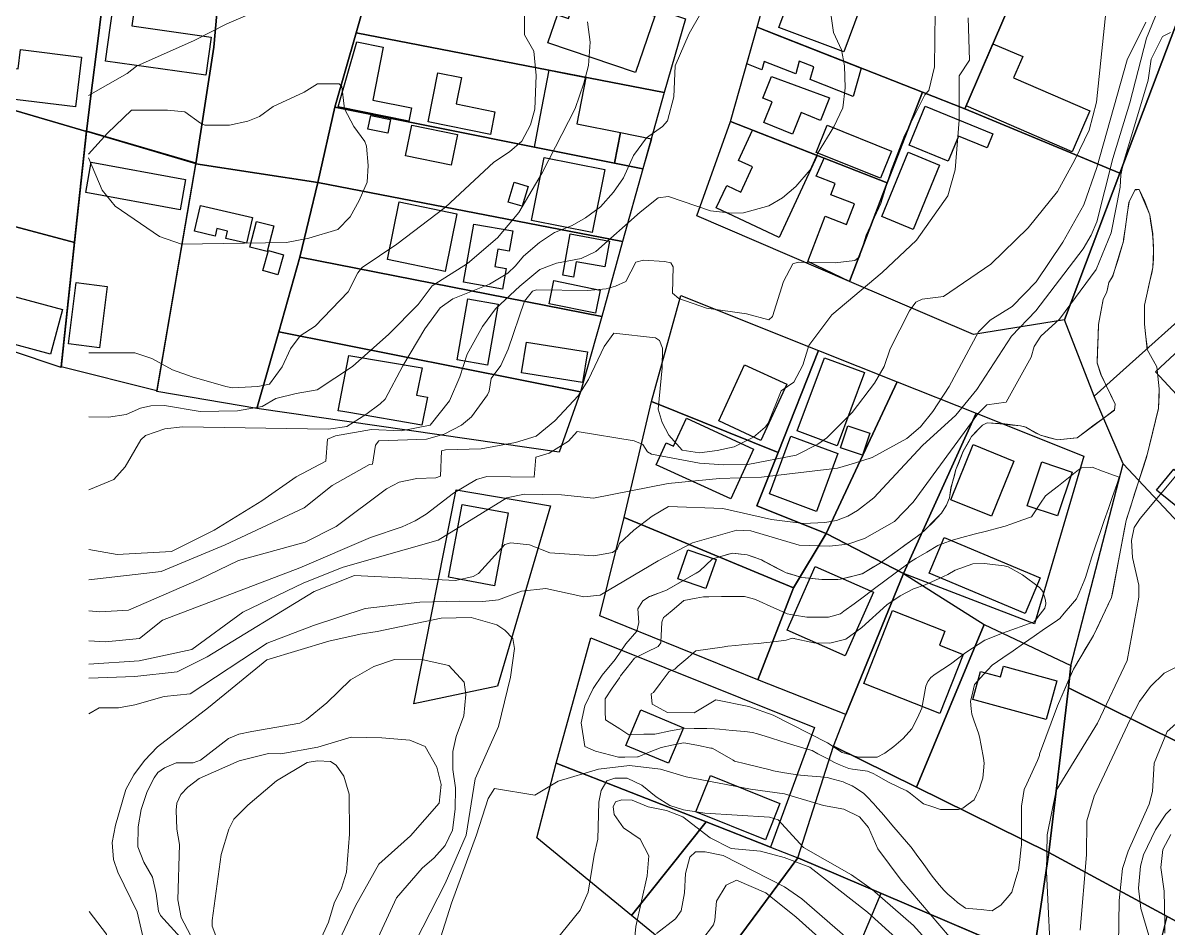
# Model space of a CAD drawing. Header units: millimetres. Extents: x 72 to 2370, y -203 to 794.
# Drawn here: x 1622.3 to 1770.7, y 129.8 to 247 of the extents above; entities that cross this region are included whole.
import ezdxf

# ---------------------------------------------------------------- set-up
doc = ezdxf.new("R2010")
doc.units = ezdxf.units.MM
doc.layers.add('01_Fina', color=250, linetype='Continuous', lineweight=15)
doc.layers.add('Traza Urbana', color=7, linetype='Continuous')

msp = doc.modelspace()

# ---------------------------------------------------------------- linework, layer by layer
at = {"layer": '01_Fina', "color": 252, "linetype": 'Continuous', "lineweight": 9, "true_color": 0x939598}
for p, q in [((1765.6, 223.75), (1766.4, 225.42)), ((1766.36, 225.33), (1765.64, 223.84)), ((1766.91, 225.41), (1766.36, 225.33)), ((1766.4, 225.42), (1766.91, 225.41)), ((1766.91, 225.41), (1767.67, 223.85)), ((1767.09, 224.98), (1766.91, 225.41)), ((1767.31, 224.46), (1767.09, 224.98)), ((1767.96, 222.94), (1767.31, 224.46)), ((1764.88, 218.73), (1765.6, 223.75)), ((1765.64, 223.84), (1765.38, 222.22)), ((1767.67, 223.85), (1768.29, 222.16)), ((1768.29, 222.16), (1767.96, 222.94)), ((1765.38, 222.22), (1765.15, 220.58)), ((1768.29, 222.16), (1768.68, 219.68)), ((1768.41, 221.37), (1768.29, 222.16)), ((1768.67, 219.74), (1768.41, 221.37)), ((1765.15, 220.58), (1764.91, 218.95)), ((1768.76, 218.09), (1768.67, 219.74)), ((1768.68, 219.68), (1768.8, 217.42)), ((1764.18, 216.24), (1764.88, 218.73)), ((1764.88, 218.73), (1764.46, 217.36)), ((1764.91, 218.95), (1764.88, 218.73)), ((1764.46, 217.36), (1763.99, 215.78)), ((1768.8, 217.42), (1768.71, 215.33)), ((1768.8, 217.42), (1768.76, 218.09)), ((1768.76, 216.44), (1768.8, 217.42)), ((1763.99, 215.78), (1763.5, 214.21)), ((1763.53, 214.27), (1764.18, 216.24)), ((1768.71, 215.33), (1767.61, 210.45)), ((1768.59, 214.81), (1768.71, 215.33)), ((1768.71, 215.33), (1768.76, 216.44)), ((1763, 213.37), (1763.53, 214.27)), ((1763.5, 214.21), (1763, 213.37)), ((1768.23, 213.2), (1768.59, 214.81)), ((1762.74, 212.18), (1763, 213.37)), ((1762.86, 212.71), (1762.74, 212.18)), ((1763, 213.37), (1762.86, 212.71)), ((1767.87, 211.59), (1768.23, 213.2)), ((1761.65, 207.92), (1762.26, 211.19)), ((1762.26, 211.18), (1761.96, 209.56)), ((1762.26, 211.19), (1762.74, 212.18)), ((1762.74, 212.18), (1762.26, 211.18)), ((1767.61, 210.45), (1767.87, 211.59)), ((1761.96, 209.56), (1761.65, 207.94)), ((1767.6, 207.99), (1767.61, 210.45)), ((1767.61, 209.97), (1767.6, 208.32)), ((1767.61, 210.45), (1767.61, 209.97)), ((1761.47, 202.93), (1761.65, 207.92)), ((1761.65, 207.94), (1761.59, 206.29)), ((1767.6, 208.32), (1767.6, 207.99)), ((1767.6, 207.99), (1767.75, 206.67)), ((1767.98, 204.72), (1767.6, 207.99)), ((1761.59, 206.29), (1761.53, 204.64)), ((1767.75, 206.67), (1767.94, 205.04)), ((1767.94, 205.04), (1767.98, 204.72)), ((1761.53, 204.64), (1761.47, 202.99)), ((1767.98, 204.72), (1768.61, 203.55)), ((1769.21, 202.45), (1767.98, 204.72)), ((1768.61, 203.55), (1769.21, 202.45)), ((1761.47, 202.99), (1761.98, 201.43)), ((1761.95, 201.48), (1761.47, 202.93)), ((1769.21, 202.45), (1769.26, 202.05)), ((1769.53, 199.61), (1769.21, 202.45)), ((1769.26, 202.05), (1769.44, 200.41)), ((1763.82, 197.63), (1761.95, 201.48)), ((1761.98, 201.43), (1762.7, 199.94)), ((1769.44, 200.41), (1769.53, 199.61)), ((1762.7, 199.94), (1763.42, 198.46)), ((1769.43, 197.05), (1769.53, 199.61)), ((1769.53, 199.61), (1769.5, 198.77)), ((1763.42, 198.46), (1763.82, 197.63)), ((1769.5, 198.77), (1769.43, 197.12)), ((1768.68, 194.02), (1769.43, 197.05)), ((1769.43, 197.12), (1769.06, 195.52)), ((1745.2, 193.42), (1746.62, 194.91)), ((1746.62, 194.91), (1745.95, 194.2)), ((1746.62, 194.91), (1747.22, 195.21)), ((1747.21, 195.21), (1746.62, 194.91)), ((1749.53, 195.07), (1747.21, 195.21)), ((1747.22, 195.21), (1748.87, 195.06)), ((1748.87, 195.06), (1750.51, 194.92)), ((1751.54, 194.83), (1749.53, 195.07)), ((1750.51, 194.92), (1751.54, 194.83)), ((1751.54, 194.83), (1752.13, 194.67)), ((1752.25, 194.64), (1751.54, 194.83)), ((1752.13, 194.67), (1752.25, 194.64)), ((1754.12, 193.59), (1752.25, 194.64)), ((1752.25, 194.64), (1753.58, 193.89)), ((1769.06, 195.52), (1768.67, 193.91)), ((1744.92, 192.93), (1744.11, 191.49)), ((1744.13, 191.55), (1745.2, 193.42)), ((1745.2, 193.42), (1744.92, 192.93)), ((1745.95, 194.2), (1745.2, 193.42)), ((1753.58, 193.89), (1754.12, 193.59)), ((1768.02, 191.22), (1768.68, 194.02)), ((1768.67, 193.91), (1768.28, 192.31)), ((1743.19, 189.16), (1744.13, 191.55)), ((1744.11, 191.49), (1743.5, 189.96)), ((1768.28, 192.31), (1768.02, 191.22)), ((1743.5, 189.96), (1743.19, 189.16)), ((1765.23, 182.58), (1768.02, 191.22)), ((1767.86, 190.71), (1767.35, 189.14)), ((1768.02, 191.22), (1767.86, 190.71)), ((1767.35, 189.14), (1766.84, 187.57)), ((1766.84, 187.57), (1766.34, 186)), ((1766.34, 186), (1765.83, 184.43)), ((1765.83, 184.43), (1765.32, 182.86)), ((1763.35, 172.6), (1765.23, 182.58)), ((1765.23, 182.58), (1764.98, 181.25)), ((1765.32, 182.86), (1765.23, 182.58)), ((1764.98, 181.25), (1764.67, 179.63)), ((1764.67, 179.63), (1764.37, 178.01)), ((1764.37, 178.01), (1764.06, 176.39)), ((1764.06, 176.39), (1763.76, 174.76)), ((1763.76, 174.76), (1763.45, 173.14)), ((1761.01, 167.69), (1763.35, 172.6)), ((1763.35, 172.6), (1762.88, 171.61)), ((1763.45, 173.14), (1763.35, 172.6)), ((1762.88, 171.61), (1762.17, 170.12)), ((1762.17, 170.12), (1761.46, 168.63)), ((1758.41, 163.33), (1761.01, 167.69)), ((1761.01, 167.69), (1760.7, 167.17)), ((1761.46, 168.63), (1761.01, 167.69)), ((1760.7, 167.17), (1759.85, 165.75)), ((1759.85, 165.75), (1759.01, 164.33)), ((1759.01, 164.33), (1758.41, 163.33))]:
    msp.add_line(p, q, dxfattribs=at)
for points in [[(1763.09, 252.97), (1761.41, 236.72), (1760.45, 233.12), (1758.59, 229.27), (1756.34, 225.18), (1752.53, 220.46), (1747.69, 215.75), (1741.57, 211.58), (1738.8, 211.21), (1737.99, 210.82), (1737.17, 209.72), (1734.67, 204.77), (1733.87, 202.51), (1732.65, 200.35), (1729.72, 196.55), (1726.47, 193.26), (1725.28, 192.43), (1722.5, 191.03), (1716.22, 189.83), (1713.09, 189.78), (1709.97, 189.98), (1703.72, 191.15), (1703.22, 191.47), (1702.6, 192.42), (1701.49, 192.86), (1694.09, 194.07), (1692.98, 192.82), (1690.48, 191.28), (1688.75, 190.75), (1688.54, 188.15), (1682.39, 188.24), (1681.05, 187.86), (1678.06, 186.08), (1674.55, 183.38), (1673.11, 182.51), (1671.42, 181.74), (1667.32, 180.35), (1658.16, 176.45), (1640.36, 169.66), (1637.39, 167.3), (1632.99, 166.83), (1630.83, 166.97)], [(1630.78, 237.61), (1635.79, 240.45), (1637.02, 241.38), (1644.48, 244.7), (1648.72, 246.88), (1654.44, 249.32)], [(1687.27, 248.31), (1687.29, 245.44), (1688.49, 243.33), (1688.78, 240.16), (1688.6, 235.82), (1688.07, 233.8), (1686.92, 231.67), (1685.35, 230.3), (1683.32, 228.95), (1677.03, 223.15), (1670.75, 218.36), (1666.26, 215.34), (1665.67, 214.64), (1664.42, 212.16), (1660.16, 207.71), (1658.21, 206.45), (1656.97, 204.77), (1655.87, 202.44), (1654.26, 200.23), (1652.74, 199.9), (1649.43, 199.74), (1648.59, 199.89), (1644.21, 201.15), (1641.69, 202.07), (1638.99, 203.55), (1636.8, 204.27), (1630.81, 204.27)], [(1710.14, 248.27), (1708.63, 245.63), (1706.81, 241.42), (1706.61, 237.43), (1705.8, 234.3), (1705.17, 233.58), (1703.1, 232.09), (1701.41, 229.84), (1700.12, 226.95), (1698.82, 225.09), (1697.12, 223.19), (1695.2, 221.75), (1693.45, 220.77), (1691.18, 219.83), (1689.24, 218.55), (1687.13, 216.77), (1686.11, 215.52), (1685.1, 214.59), (1682.75, 213.16), (1678.01, 211.25), (1676.37, 210.08), (1674.36, 207.39), (1671.51, 202.59), (1669.21, 198.28), (1668.59, 197.65), (1666.71, 196.3), (1664.28, 194.74), (1661.89, 194.4), (1642.98, 194.68), (1640.68, 194.41), (1638.17, 193.55), (1637.57, 193.02), (1635.54, 189.49), (1634.08, 187.89), (1630.82, 186.55)], [(1630.83, 174.88), (1640.19, 175.94), (1648.51, 179.42), (1658.71, 184.21), (1662.35, 187.09), (1667.19, 189.83), (1667.59, 189.87), (1667.96, 192.32), (1668.42, 192.88), (1674.6, 193.1), (1676.86, 193.73), (1679.13, 194.9), (1680.42, 195.99), (1682.49, 198.82), (1682.72, 199.32), (1682.97, 200.95), (1684.22, 202.64), (1685.18, 204.73), (1687.3, 210.97), (1688.33, 212.27), (1688.85, 212.41), (1695.45, 212.32), (1697.86, 212.56), (1699.09, 212.89), (1700.43, 213.51), (1701.71, 216.03), (1702.7, 216.29), (1705.42, 216.09), (1706.26, 215.92), (1706.53, 215.4), (1706.45, 211.98), (1707.27, 211.3), (1710.85, 210.06), (1716.03, 209.33), (1718.96, 208.54), (1719.41, 208.97), (1720.85, 213.49), (1722.06, 215.79), (1722.74, 216), (1727.54, 215.91), (1730.1, 216.23), (1730.69, 216.71), (1731.57, 219.51), (1733.47, 223.6), (1734.77, 227.92), (1736.51, 232.41), (1739.17, 237.68), (1739.65, 238.23), (1740.42, 241.3), (1740.47, 248.4)], [(1630.83, 178.79), (1634.49, 178.16), (1641.52, 178.56), (1647.07, 181.31), (1653.26, 185.09), (1657.7, 188.23), (1661.53, 190.26), (1661.77, 193.1), (1662.78, 193.54), (1667.45, 194.35), (1671.31, 194.16), (1675.05, 194.89), (1677.56, 198.07), (1678.89, 201.15), (1679.84, 204.1), (1681.82, 207.69), (1683.53, 209.98), (1686.67, 212.91), (1689.28, 215.06), (1691.41, 215.86), (1694.63, 216.48), (1696.53, 217.41), (1702.28, 222.49), (1704.59, 224.33), (1705.92, 224.5), (1711.38, 222.65), (1714.08, 222.35), (1715.66, 222.41), (1718.92, 223.3), (1720.71, 224.33), (1722.43, 225.79), (1724.3, 227.98), (1725.26, 230.07), (1727.35, 233.53), (1728.51, 235.98), (1728.84, 238.58), (1728.73, 241.44), (1728.37, 243.51), (1727.32, 245.73), (1727.02, 247.86)], [(1630.84, 162.14), (1636.79, 162.37), (1642.27, 162.96), (1646.16, 164.91), (1660.02, 173.38), (1665.25, 175.44), (1678.33, 174.78), (1680.65, 175.29), (1681.33, 175.71), (1684.72, 179.44), (1685.49, 179.69), (1687.94, 179.41), (1690.57, 178.37), (1696.27, 177.97), (1698.68, 178.42), (1699.27, 178.84), (1699.6, 179.58), (1701.43, 181.29), (1703.82, 183.13), (1705.95, 184.37), (1712.97, 184.12), (1719.27, 182.71), (1723.45, 182.18), (1726.2, 182.32), (1727.69, 182.56), (1729.18, 183.14), (1730.43, 183.86), (1732.55, 185.5), (1738.85, 192.29), (1743.15, 196.2), (1745.91, 199.52), (1750.39, 206.42), (1753.53, 209.73), (1759.65, 217.74), (1760.71, 219.52), (1761.44, 221.23), (1763.5, 229.44), (1765.7, 236.63), (1767.89, 245.01), (1769.36, 248.61)], [(1695.45, 247.11), (1695.79, 244.51), (1695.58, 241.48), (1694.97, 239.19), (1693.84, 235.9), (1689.59, 227.57), (1686.55, 222.46), (1683.8, 219.14), (1679.88, 215.84), (1675.33, 212.94), (1673.49, 210.52), (1669.69, 206.7), (1664.99, 202.51), (1660.43, 199.48), (1657.71, 199.01), (1655.07, 198.34), (1653.3, 197.34), (1650.08, 196.76), (1645.27, 196.67), (1640.65, 197.44), (1638.87, 197.39), (1637.53, 197.12), (1635.66, 196.27), (1633.36, 195.95), (1630.81, 195.98)], [(1630.83, 170.86), (1632.25, 170.72), (1635.98, 170.93), (1645.11, 174.93), (1650.21, 177.39), (1658.84, 179.77), (1662.88, 181.79), (1669.38, 186.65), (1671.06, 187.53), (1673.31, 188.01), (1675.79, 188.07), (1676.39, 188.32), (1676.53, 191.57), (1677.03, 191.71), (1681.66, 191.86), (1686.1, 192.67), (1688.78, 193.49), (1691.21, 195.47), (1694.25, 198.71), (1695.58, 200.81), (1697.6, 205.07), (1698.85, 206.83), (1704.27, 206.22), (1704.77, 205.88), (1705.18, 204.89), (1705.13, 202.31), (1704.62, 196.97), (1705.11, 195.27), (1705.97, 193.59), (1707.7, 191.66), (1709.97, 191.32), (1712.23, 191.61), (1714.44, 192.09), (1716.95, 193.36), (1718.47, 194.66), (1718.85, 195.18), (1720.54, 199.33), (1722.17, 200.48), (1723.33, 202.67), (1724.13, 205.23), (1727.1, 209.21), (1733.62, 214.67), (1738.07, 218.86), (1742.15, 224.61), (1743.1, 227.95), (1743.58, 234.4), (1743.59, 240.15), (1744.95, 242.18), (1744.78, 247.63)], [(1767.79, 247.08), (1765.39, 242.2), (1761.43, 228.28), (1759.75, 223.42), (1757.02, 218.59), (1753.59, 213.47), (1750.45, 210.29), (1747.61, 208.51), (1746.12, 206.97), (1742.32, 199.89), (1740.2, 196.68), (1738.59, 194.69), (1736.81, 193.17), (1732.34, 190.72), (1730.06, 189.97), (1727.85, 189.33), (1718, 188.19), (1712.56, 188), (1705.88, 187.33), (1696.2, 185.45), (1692.07, 185.88), (1687.22, 185.97), (1685.01, 185.48), (1676.08, 180.03), (1663.8, 176.53), (1658.7, 174.47), (1650.78, 170.71), (1644.17, 165.87), (1637.35, 164.37), (1630.84, 163.98)], [(1630.84, 157.51), (1632.16, 158.29), (1634.68, 158.32), (1636.81, 158.68), (1640.57, 159.78), (1643.96, 160.13), (1653.92, 166.66), (1659.95, 168.98), (1666.65, 171.15), (1673.73, 171.98), (1678.8, 172.1), (1681.87, 172.06), (1683.9, 172.31), (1686.89, 173.42), (1690.04, 173.76), (1694.95, 172.67), (1697.08, 172.9), (1704.61, 177.33), (1709.05, 179.67), (1714.81, 181.32), (1716.62, 181.21), (1722.88, 179.38), (1726.81, 179.22), (1729.18, 179.48), (1731.33, 180.21), (1735.23, 182.42), (1737.66, 184.92), (1746.02, 196.38), (1747.18, 197.53), (1749.68, 197.87), (1752.95, 203.7), (1753.33, 205.09), (1754.2, 206.44), (1756.61, 208.65), (1761.35, 215.04), (1763.31, 219.81), (1764.47, 225.7), (1764.56, 227.32), (1764.9, 228.92), (1768.07, 239.57), (1768.49, 242.28), (1769.96, 245.23), (1771, 245.74)], [(1630.79, 229.52), (1632.55, 225.33), (1634.25, 223.28), (1635.06, 222.69), (1640, 219.33), (1642.84, 218.36), (1656.45, 218.55), (1659.35, 219.13), (1663.11, 220.23), (1664.71, 221.9), (1665.86, 223.99), (1666.88, 226.36), (1667.01, 228.54), (1666.82, 231.05), (1666.59, 231.62), (1665.15, 233.56), (1663.97, 235.87), (1663.6, 238.76), (1663.25, 239.12), (1660.47, 239.12), (1658.72, 238.01), (1654.73, 236.17), (1652.95, 234.88), (1651.45, 234.25), (1649.07, 233.77), (1645.88, 233.77), (1645.32, 234), (1643.26, 235.48), (1641.03, 235.68), (1636.37, 235.71), (1633.27, 232.72), (1630.79, 229.99)], [(1772.11, 188.85), (1767.05, 182.8), (1766.28, 181.65), (1765.94, 179.96), (1766.04, 177.79), (1766.86, 174.18), (1766.86, 172.64), (1765.36, 164.43), (1761.51, 156.34), (1756.18, 147.61), (1754.99, 141.84), (1754.92, 137.1), (1755.56, 123.56)], [(1703.47, 172.7), (1703.68, 172.78), (1705.22, 173.36), (1705.7, 173.54), (1706.68, 174.11), (1708.11, 174.93), (1709.54, 175.76), (1709.96, 176), (1710.8, 176.81), (1711.63, 177.61), (1714.21, 178.32), (1716.14, 178.13), (1717.97, 177.46), (1721.19, 175.77), (1719.9, 176.45), (1718.44, 177.21), (1717.97, 177.46), (1716.92, 177.84), (1716.14, 178.13), (1715.33, 178.21), (1714.21, 178.32), (1713.7, 178.18), (1712.11, 177.74), (1711.63, 177.61), (1709.96, 176), (1705.7, 173.54), (1703.47, 172.7), (1702.6, 172.16), (1701.97, 171.14), (1702.1, 169.36), (1701.82, 168.23), (1700.39, 166.57), (1699.02, 164.58), (1697.33, 162.54), (1696.17, 160.8), (1695.1, 158.58), (1694.62, 156.35), (1695.08, 153.31), (1696.46, 152.71), (1699.44, 151.91), (1700.26, 151.93), (1701.91, 151.97), (1702.02, 151.97), (1703.44, 152.56), (1704.97, 153.18), (1706.59, 153.52), (1707.87, 153.79), (1708.2, 153.73), (1709.82, 153.41), (1711.44, 153.1), (1711.59, 153.07), (1712.89, 152.33), (1714.33, 151.52), (1714.5, 151.42), (1715.91, 151.07), (1717.51, 150.66), (1719.11, 150.26), (1719.55, 150.15), (1720.73, 149.95), (1722.35, 149.66), (1722.55, 149.63), (1723.99, 149.5), (1725.64, 149.35), (1726.5, 149.27), (1727.26, 149.07), (1728.56, 148.74), (1728.84, 148.61), (1729.73, 148.21), (1730.29, 147.84), (1731.26, 147.2), (1731.6, 146.85), (1732.59, 145.82), (1732.73, 145.65), (1733.82, 144.4), (1734.89, 143.16), (1735.97, 141.91), (1737.05, 140.66), (1737.4, 140.26), (1738.05, 139.35), (1739.02, 138.01), (1739.98, 136.67), (1740.26, 136.29), (1741.02, 135.39), (1741.65, 134.65), (1742.15, 134.19), (1742.89, 133.51), (1743.4, 133.12), (1744.4, 132.37), (1744.8, 132.33), (1746.44, 132.18), (1747.88, 132.04), (1748.05, 132.15), (1749, 132.74), (1750.07, 134), (1750.43, 134.43), (1750.74, 135.47), (1751.22, 137.05), (1751.28, 137.24), (1751.45, 138.68), (1751.65, 140.32), (1751.67, 140.5), (1751.68, 141.97), (1751.68, 143.62), (1751.69, 145.27), (1751.69, 145.59), (1751.9, 146.9), (1752.03, 147.73), (1752.37, 148.47), (1753.05, 149.97), (1753.73, 151.47), (1754.03, 152.13), (1754.03, 152.3), (1756.34, 158.55), (1758.41, 163.33), (1758.22, 162.89), (1757.56, 161.37), (1756.91, 159.86), (1756.34, 158.55)], [(1669.25, 120.47), (1677, 135.56), (1679.74, 141.8), (1680.87, 149.11), (1683.9, 155.88), (1685.46, 162.26), (1686, 165.98), (1685.76, 167.28), (1684.75, 168.35), (1683.69, 169.03), (1680.37, 170.01), (1676.5, 169.93), (1668.21, 168.19), (1666, 167.86), (1661.93, 166.95), (1653.89, 164.53), (1646.33, 158.36), (1639.72, 153.25), (1638.03, 151.49), (1636.66, 149.64), (1635.64, 147.71), (1634.27, 143.13), (1633.85, 140.87), (1634.02, 138.65), (1634.6, 137.02), (1637.09, 131.89), (1638.53, 125.73)], [(1642.69, 128.55), (1640.1, 131.42), (1639.85, 131.97), (1639.57, 134.26), (1639.08, 136.36), (1637.95, 138.31), (1637.19, 140.3), (1637.23, 142.89), (1637.62, 145.16), (1638.4, 147.49), (1639.28, 149.25), (1639.79, 149.92), (1640.63, 150.54), (1642.16, 151.19), (1644.36, 151.18), (1645.29, 151.54), (1648.94, 154.32), (1650.26, 154.88), (1651.96, 155.25), (1658.17, 156.32), (1659.05, 156.79), (1661.67, 158.94), (1664.72, 161.93), (1667.74, 163.66), (1670.42, 164.55), (1674.16, 164.5), (1677.48, 163.78), (1679.45, 161.62), (1679.69, 160.01), (1679.43, 157.26), (1678.43, 154.61), (1677.99, 152.64), (1678.01, 150.33), (1678.33, 147.96), (1678.31, 145.18), (1677.95, 142.45), (1676.99, 140.48), (1675.57, 138.9), (1674.04, 137.56), (1670.7, 133.7), (1667.82, 127.46)], [(1772.05, 163.73), (1770.15, 162.8), (1768.39, 161.07), (1766.97, 159.13), (1765.75, 156.8), (1761.11, 146.87), (1760.13, 143.68), (1760.11, 139.26), (1759.27, 129.51)], [(1764.26, 127.62), (1764.34, 133.34), (1764.78, 137.51), (1765.51, 139.76), (1768.22, 145.82), (1768.66, 147.48), (1768.85, 151.16), (1770.57, 155.23), (1773.93, 158.21)], [(1661.94, 125.32), (1665.39, 132.66), (1668.4, 138.06), (1672.5, 141.74), (1676.21, 145.98), (1676.47, 148.37), (1675.94, 150.64), (1674.41, 153.29), (1672.41, 154.11), (1668.81, 154.43), (1664.81, 154.49), (1660.52, 153.22), (1655.71, 152.35), (1654.11, 152.38), (1650.32, 151.44), (1645.13, 149.17), (1643.65, 148.05), (1642.77, 147.1), (1642.22, 145.98), (1642.13, 145.04), (1642.22, 142.61), (1642.59, 140.59), (1642.35, 133.44), (1642.8, 131.14), (1644, 128.89)], [(1660.75, 128.1), (1661.9, 130.54), (1662.63, 133.03), (1663.55, 134.94), (1664.23, 137.02), (1664.6, 141.95), (1664.57, 147.13), (1663.87, 149.44), (1662.89, 150.86), (1662.15, 151.34), (1660.46, 151.44), (1659.13, 151.23), (1655.16, 148.87), (1651.44, 145.7), (1649.61, 143.87), (1648.99, 142.61), (1647.99, 139.32), (1646.79, 130.75), (1646.81, 130.02), (1647.69, 127.73)], [(1746.09, 124.26), (1736.09, 135.98), (1733.06, 140.06), (1731.84, 142.8), (1730.68, 144.18), (1728.67, 145.19), (1726.02, 145.65), (1720.97, 147.19), (1716.58, 147.78), (1708.21, 149.38), (1704.89, 150.36), (1700.89, 150.82), (1696.89, 150.35), (1691.66, 148.82), (1688.62, 146.99), (1683.38, 147.87), (1682.56, 146.55), (1681.08, 141.85), (1677.8, 133), (1676.12, 127.69)], [(1741.52, 125.86), (1737.68, 130.1), (1732.31, 134.78), (1729.66, 136.66), (1723.44, 140.22), (1720.13, 143.81), (1719.02, 144.13), (1710.63, 144.67), (1707.9, 145.08), (1706.09, 145.67), (1704.32, 146.78), (1702.5, 148.28), (1700.57, 149.2), (1699, 149.21), (1697.94, 148.84), (1697.2, 147.62), (1696.91, 146.09), (1696.8, 141.3), (1696.31, 139.21), (1695.55, 134.45), (1694.49, 132.12), (1684.1, 119.23)], [(1701.54, 128.24), (1701.7, 129.98), (1703.16, 136.54), (1703.41, 139.15), (1702.25, 141.31), (1700.1, 142.78), (1698.92, 144.51), (1698.78, 145.48), (1699.05, 146.15), (1699.9, 146.41), (1701.23, 146.35), (1703.31, 145.49), (1705.67, 144.99), (1707.79, 144.19), (1711.34, 141.48), (1714.05, 140.09), (1717.87, 139.73), (1720.94, 138.94), (1724.27, 137.69), (1731.71, 131.86), (1737.24, 126.86)], [(1768.18, 128.82), (1767.12, 132.32), (1766.84, 134.96), (1767.11, 137.82), (1767.5, 139.29), (1769.06, 142.49), (1770.39, 144.55), (1771.02, 145.19)], [(1771.01, 141.9), (1769.99, 139.95), (1769.74, 137.61), (1770.15, 134.57), (1770.25, 130.49), (1770.23, 129.12)], [(1704.4, 129.08), (1706.84, 130.99), (1707.59, 132.01), (1708, 134.37), (1708.16, 136.86), (1708.69, 138.99), (1709.43, 139.68), (1710.7, 139.68), (1713.01, 139.2), (1720.99, 135.12), (1723.21, 133.59), (1729.14, 128.45)], [(1728.7, 125.63), (1722.46, 131.2), (1718.56, 134.33), (1714.73, 135.97), (1713.42, 135.33), (1712.14, 133.26), (1711.95, 130.79), (1711.76, 130.19), (1710.24, 128.24)], [(1636.15, 85), (1636.67, 86.83), (1637.76, 92.12), (1638.48, 98.51), (1638.24, 105.79), (1636.73, 116.69), (1633.54, 127.06), (1633.13, 129.01), (1630.86, 131.94)]]:
    msp.add_lwpolyline(points, dxfattribs=at)
for points in [[(1763.74, 196.91), (1762.44, 195.91), (1761.11, 194.93), (1759.79, 193.95), (1758.87, 193.27), (1763.73, 196.86), (1763.82, 197.63)], [(1755.12, 193.32), (1756.33, 192.99), (1754.12, 193.59)], [(1758.36, 193.21), (1758.87, 193.27), (1756.33, 192.99), (1756.72, 193.03)], [(1743.5, 145.13), (1743.32, 145.13), (1741.67, 145.14), (1741.17, 145.14), (1740.08, 145.51), (1739, 145.88), (1738.6, 146.19), (1737.29, 147.2), (1736.84, 147.55), (1735.86, 148), (1734.37, 148.71), (1732.94, 149.53), (1732.45, 149.82), (1731.73, 150.09), (1731.42, 150.14), (1729.79, 150.38), (1729.29, 150.46), (1728.23, 150.9), (1727.44, 151.23), (1726.74, 151.6), (1725.29, 152.37), (1724.54, 152.76), (1723.77, 153), (1722.19, 153.48), (1720.62, 153.96), (1719.04, 154.45), (1717.46, 154.93), (1716.82, 155.13), (1715.84, 155.22), (1714.2, 155.38), (1712.56, 155.54), (1711.9, 155.6), (1710.91, 155.62), (1709.26, 155.64), (1708.03, 155.66), (1707.62, 155.58), (1706, 155.27), (1704.38, 154.95), (1704.15, 154.91), (1702.73, 154.88), (1701.08, 154.84), (1700.82, 154.83), (1699.64, 155.57), (1698.25, 156.45), (1697.78, 156.74), (1697.74, 157.84), (1697.73, 159.47), (1698.65, 160.84), (1699.57, 162.21), (1699.73, 162.45), (1700.57, 163.52), (1701.52, 164.73), (1701.62, 164.78), (1703.1, 165.52), (1704.58, 166.25), (1704.93, 166.7), (1704.94, 166.87), (1705.02, 168.51), (1705.06, 169.4), (1705.31, 169.99), (1705.4, 170.07), (1706.66, 171.14), (1707.91, 172.21), (1709.54, 172.51), (1710.49, 172.69), (1711.17, 172.69), (1712.82, 172.7), (1714.47, 172.71), (1715.77, 172.71), (1716.11, 172.63), (1717.07, 172.39), (1717.67, 172.12), (1719.18, 171.44), (1720.68, 170.76), (1721.31, 170.48), (1722.26, 170.32), (1723.88, 170.05), (1725.53, 170.04), (1726.68, 170.04), (1727.16, 170.18), (1728.22, 170.48), (1728.66, 170.81), (1729.99, 171.79), (1731.32, 172.77), (1732.64, 173.75), (1733.97, 174.73), (1735.29, 175.72), (1736.62, 176.7), (1737.28, 177.19), (1737.99, 177.62), (1739.4, 178.47), (1740.82, 179.32), (1740.92, 179.38), (1742.36, 179.89), (1742.85, 180.06), (1743.95, 180.35), (1745.54, 180.77), (1747.13, 181.19), (1748.73, 181.62), (1749.58, 181.84), (1750.31, 182.1), (1751.86, 182.65), (1752.98, 183.05), (1753.23, 183.43), (1754.15, 184.81), (1754.77, 185.75), (1755.17, 186.06), (1756.47, 187.07), (1757.77, 188.09), (1759.07, 189.1), (1759.45, 189.4), (1760.62, 189.44), (1760.84, 189.45), (1762.18, 188.95), (1763.73, 188.38), (1764.35, 188.15), (1764.02, 187.22), (1763.48, 185.66), (1762.94, 184.11), (1762.39, 182.54), (1761.85, 180.99), (1761.31, 179.43), (1760.99, 178.52), (1760.79, 177.86), (1760.31, 176.29), (1759.98, 175.19), (1759.79, 174.73), (1759.15, 173.2), (1758.81, 172.4), (1758.3, 171.81), (1757.22, 170.56), (1756.64, 169.89), (1756.02, 169.45), (1754.66, 168.52), (1753.31, 167.58), (1751.95, 166.64), (1750.59, 165.7), (1749.24, 164.76), (1747.88, 163.81), (1746.77, 162.6), (1745.65, 161.39), (1745.58, 161.31), (1745.23, 159.8), (1745.08, 159.17), (1745.17, 158.18), (1745.24, 157.48), (1745.55, 156.58), (1746.09, 155.02), (1746.25, 154.56), (1746.45, 153.42), (1746.74, 151.8), (1746.86, 151.15), (1746.76, 150.16), (1746.67, 149.21), (1746.46, 148.55), (1746.19, 147.73), (1745.84, 147.02), (1745.53, 146.4), (1744.76, 145.84), (1744.06, 145.32)], [(1742.98, 188.39), (1742.54, 186.8), (1742.36, 185.5), (1742.24, 185.19), (1741.98, 184.53), (1741.46, 183.74), (1741.31, 183.52), (1740.34, 182.54), (1739.18, 181.36), (1738.68, 180.86), (1733.41, 177.09), (1733.89, 177.43), (1735.23, 178.39), (1736.57, 179.35), (1737.92, 180.31), (1738.68, 180.86), (1740.15, 182.27), (1741.31, 183.52), (1741.98, 184.53), (1742.36, 185.5), (1742.55, 186.84), (1743.19, 189.16)], [(1728.22, 174.95), (1727.89, 174.94), (1726.24, 174.92), (1725.81, 174.91), (1723.21, 175.19), (1721.19, 175.77), (1721.38, 175.72), (1722.97, 175.26), (1723.21, 175.19), (1724.6, 175.04), (1725.81, 174.91), (1728.22, 174.95), (1731.04, 175.65), (1733.41, 177.09), (1732.51, 176.54), (1731.1, 175.68), (1729.5, 175.27)]]:
    msp.add_lwpolyline(points, close=True, dxfattribs=at)
at = {"layer": '01_Fina', "color": 252, "lineweight": 9, "true_color": 0x939598}
msp.add_lwpolyline([(1721.95, 167.34), (1724.78, 166.71), (1726.83, 166.67), (1728.9, 167.2), (1730.99, 168.7), (1734.23, 171.66), (1735.96, 172.79), (1737.7, 173.7), (1739.19, 174.23), (1741.02, 175.04), (1742.12, 175.58), (1743.09, 176.13), (1745.35, 176.93), (1746.84, 176.98), (1749.42, 176.67), (1749.97, 176.55), (1751.79, 175.52), (1754.02, 173.9), (1754.42, 173.38), (1754.79, 172.25), (1754.84, 171.75), (1754.69, 171.19), (1753.32, 169.42), (1749.23, 167.97), (1746.93, 167.05), (1744.48, 165.47), (1742.48, 163.97), (1740.47, 162.66), (1739.94, 162.22), (1739.54, 161.72), (1739.27, 161.11), (1739.1, 160.18), (1738.78, 158.27), (1738.21, 157.02), (1737.46, 155.57), (1736.34, 154.35), (1735.13, 153.29), (1733.96, 152.45), (1732.99, 151.93), (1730.57, 151.91), (1728.46, 152.5), (1726.54, 153.78), (1719.52, 157.36), (1716.34, 158.47), (1712.09, 159.33), (1709.26, 157.64), (1705.79, 157.69), (1703.81, 158.79), (1703.7, 160.13), (1704.01, 160.31), (1704.86, 161.46), (1705.5, 162.31), (1706.04, 163.03), (1706.74, 163.33), (1707.14, 163.68), (1708.43, 164.8), (1708.9, 165.21), (1709.48, 165.7), (1712.91, 166.18), (1713.62, 166.28), (1714.6, 166.37), (1716.27, 166.53), (1717.58, 166.65), (1718.62, 166.75), (1719.55, 166.86), (1721.2, 167.07), (1721.95, 167.34), (1722.26, 167.27)], dxfattribs=at)
at = {"layer": 'Traza Urbana'}
for points in [[(1652.21, 301.99), (1647.03, 243.84), (1644.68, 228.76), (1630.51, 232.92), (1631.08, 237.55), (1631.98, 244.62), (1632.48, 248.52), (1633.13, 253.8), (1634.22, 265.57), (1644.25, 263.48), (1648.3, 303.12)], [(1676.83, 294.85), (1665.23, 255.82), (1668.18, 255.29), (1665.45, 245.7), (1662.71, 236.08), (1660.51, 226.32), (1644.68, 228.76), (1647.03, 243.84), (1652.21, 301.99)], [(1764.42, 227.53), (1744.32, 235.87), (1750.65, 250.5), (1760.59, 274), (1779.04, 266.23)], [(1791.68, 252.06), (1799.93, 233.34), (1778.17, 213.92), (1761.08, 198.66), (1757.25, 208.54), (1764.42, 227.53), (1779.04, 266.23), (1783.35, 264.37)], [(1633.13, 253.8), (1632.48, 248.52), (1631.98, 244.62), (1631.08, 237.55), (1630.51, 232.92), (1610.8, 238.73), (1613.15, 258.68)], [(1729.83, 256.06), (1740.27, 253.27), (1750.65, 250.5), (1744.32, 235.87), (1738.83, 238.03), (1717.41, 246.45), (1720.71, 258.21)], [(1679.71, 253.26), (1694.62, 252.15), (1708.12, 247.53), (1705.39, 237.96), (1665.45, 245.7), (1668.18, 255.29)], [(1632.99, 242.02), (1634.63, 253.76), (1637.35, 253.38), (1636.41, 246.59), (1646.66, 245.16), (1645.97, 240.21)], [(1728.65, 243.24), (1720.22, 246.39), (1723.01, 253.87), (1731.44, 250.72)], [(1690.32, 244.43), (1691.54, 248.03), (1692.96, 247.55), (1694.21, 251.24), (1704.15, 247.87), (1701.68, 240.58)], [(1738.83, 238.03), (1734.29, 226.28), (1713.99, 234.21), (1717.41, 246.45)], [(1716.08, 241.69), (1717.41, 246.45), (1719.37, 245.68), (1730.91, 241.14), (1729.88, 237.47), (1724.3, 239.67), (1724.75, 241.31), (1722.89, 242.04), (1722.43, 240.4), (1718.34, 242.01), (1718.04, 240.92)], [(1705.39, 237.96), (1702.62, 228.08), (1662.71, 236.08), (1665.45, 245.7)], [(1621.96, 243.54), (1629.9, 242.57), (1629.11, 236.11), (1620.18, 237.21), (1620.66, 241.18), (1621.66, 241.05)], [(1665.55, 244.55), (1668.98, 243.86), (1667.65, 236.99), (1672.66, 235.99), (1672.31, 234.27), (1663.14, 236.11)], [(1758.26, 230.31), (1744.49, 236.26), (1747.97, 244.3), (1751.84, 242.63), (1750.64, 239.88), (1760.55, 235.6)], [(1676.07, 240.53), (1679.13, 239.92), (1678.44, 236.49), (1683.45, 235.48), (1682.86, 232.54), (1674.79, 234.16)], [(1690.48, 240.85), (1691.72, 240.61), (1695.21, 239.93), (1694.04, 233.91), (1699.73, 232.81), (1698.96, 228.81), (1688.56, 230.9), (1689.32, 234.82)], [(1719.27, 240.03), (1726.79, 237.29), (1725.62, 234.37), (1723.11, 235.37), (1722, 232.59), (1718.28, 234.08), (1719.36, 236.77), (1718.16, 237.25)], [(1630.51, 232.92), (1628.96, 218.54), (1609.19, 223.81), (1610.8, 238.73)], [(1744.32, 235.87), (1764.42, 227.53), (1757.25, 208.54), (1745.47, 206.63), (1729.37, 213.52), (1734.29, 226.28), (1738.83, 238.03)], [(1702.62, 228.08), (1699.99, 218.67), (1660.51, 226.32), (1662.71, 236.08)], [(1742.19, 229.07), (1737.11, 231.14), (1739.18, 236.22), (1747.97, 232.64), (1747.22, 230.8), (1743.52, 232.31)], [(1667, 233.21), (1667.35, 235), (1669.9, 234.5), (1669.56, 232.72)], [(1644.68, 228.87), (1639.64, 199.37), (1627.25, 202.47), (1628.96, 218.64), (1630.51, 233.03)], [(1678.58, 232.54), (1677.77, 228.59), (1671.87, 229.79), (1672.68, 233.73)], [(1709.6, 221.99), (1713.99, 234.21), (1734.29, 226.28), (1729.37, 213.52)], [(1720.27, 219.22), (1712.12, 223.04), (1713.48, 225.94), (1715.29, 225.09), (1716.81, 228.34), (1715, 229.19), (1716.83, 233.1), (1725.22, 229.83)], [(1733.42, 226.88), (1725.07, 230.23), (1726.49, 233.76), (1734.84, 230.4)], [(1699.73, 232.81), (1703.72, 232), (1702.62, 228.08), (1698.96, 228.81)], [(1741.05, 228.59), (1737.66, 220.26), (1733.58, 221.92), (1736.98, 230.25)], [(1630.43, 225.01), (1631.15, 228.95), (1643.37, 226.71), (1642.65, 222.77)], [(1660.51, 226.32), (1658.16, 216.64), (1655.43, 207.01), (1652.6, 197.05), (1639.64, 199.27), (1644.68, 228.76)], [(1688.19, 221.4), (1689.81, 229.57), (1697.67, 228.02), (1696.06, 219.85)], [(1723.99, 216.08), (1726.25, 221.95), (1729.02, 220.88), (1730.04, 223.55), (1726.99, 224.72), (1727.55, 226.19), (1725.08, 227.14), (1726.13, 229.47), (1734.29, 226.28), (1729.37, 213.52)], [(1699.99, 218.67), (1697.28, 208.98), (1658.16, 216.64), (1660.51, 226.32)], [(1686.96, 223.25), (1685.17, 223.78), (1685.95, 226.36), (1687.74, 225.82)], [(1628.96, 218.54), (1627.25, 202.37), (1607.64, 208.94), (1609.19, 223.81)], [(1645.3, 223.36), (1652.03, 221.8), (1651.25, 218.45), (1648.58, 219.07), (1648.81, 220.04), (1647.42, 220.36), (1647.19, 219.39), (1644.52, 220.01)], [(1669.53, 216.34), (1671.06, 223.81), (1678.53, 222.27), (1676.99, 214.81)], [(1651.69, 217.95), (1652.55, 221.28), (1654.81, 220.7), (1653.95, 217.37)], [(1679.38, 213.41), (1680.7, 220.95), (1685.77, 220.06), (1685.31, 217.44), (1683.81, 217.7), (1683.42, 215.44), (1684.92, 215.17), (1684.45, 212.52)], [(1697.7, 215.4), (1693.98, 216.07), (1693.62, 214.06), (1692.23, 214.31), (1693.19, 219.66), (1698.3, 218.74)], [(1653.37, 214.94), (1654.13, 217.51), (1656.06, 216.94), (1655.3, 214.37)], [(1694.54, 199.2), (1655.43, 207.01), (1658.16, 216.64), (1697.28, 208.98)], [(1786.62, 194.5), (1772.72, 181.54), (1764.85, 189.89), (1762.34, 195.74), (1761.08, 198.66), (1778.17, 213.92), (1781.1, 207.18), (1783.09, 202.59)], [(1629.2, 213.37), (1633.22, 212.85), (1632.2, 204.92), (1628.18, 205.43)], [(1696.48, 209.4), (1690.47, 210.63), (1691.08, 213.62), (1697.09, 212.39)], [(1619.12, 205.91), (1620.67, 211.71), (1627.43, 209.89), (1625.88, 204.1)], [(1678.54, 203.37), (1679.93, 211.25), (1683.87, 210.56), (1682.48, 202.68)], [(1707.53, 211.69), (1725.36, 204.59), (1720.16, 191.36), (1703.73, 197.98)], [(1694.54, 199.2), (1691.78, 191.41), (1652.6, 197.05), (1655.43, 207.01)], [(1769.03, 201.81), (1775.27, 207.6), (1785.14, 196.97), (1778.9, 191.18)], [(1694.81, 200.44), (1686.91, 201.69), (1687.54, 205.64), (1695.44, 204.39)], [(1664.54, 203.93), (1674.01, 202.31), (1673.3, 198.78), (1674.71, 198.54), (1673.99, 194.91), (1664.53, 196.53), (1663.74, 196.66), (1663.12, 196.77)], [(1735.57, 200.53), (1726.37, 180.86), (1717.38, 184.45), (1720.16, 191.36), (1725.36, 204.59)], [(1722.63, 194.15), (1726.15, 203.63), (1731.32, 201.71), (1727.8, 192.23)], [(1717.91, 192.94), (1712.45, 195.45), (1715.79, 202.72), (1721.25, 200.21)], [(1745.79, 196.46), (1736.39, 175.7), (1726.37, 180.86), (1735.57, 200.53)], [(1720.16, 191.36), (1717.38, 184.45), (1726.37, 180.86), (1722.15, 173.85), (1700.21, 182.96), (1703.73, 197.98)], [(1759.75, 190.9), (1753.37, 169.19), (1736.39, 175.7), (1745.79, 196.46)], [(1714, 185.35), (1704.35, 189.78), (1705.65, 192.6), (1706.58, 192.18), (1708.25, 195.81), (1716.96, 191.81)], [(1729.17, 194.82), (1732.02, 193.87), (1731.07, 191.03), (1728.22, 191.98)], [(1725.11, 183.74), (1719.02, 186), (1721.79, 193.5), (1727.89, 191.25)], [(1747.77, 183.13), (1742.53, 185.25), (1745.42, 192.39), (1750.67, 190.26)], [(1754.31, 190.15), (1758.24, 188.84), (1756.35, 183.16), (1752.41, 184.47)], [(1772.72, 181.54), (1786.44, 166.98), (1783.89, 164.6), (1772.22, 153.72), (1757.75, 160.88), (1758.09, 163.78), (1764.85, 189.89)], [(1769.19, 186.49), (1771.4, 189.19), (1775.27, 186.02), (1773.06, 183.32)], [(1690.64, 184.44), (1683.77, 161.09), (1672.92, 158.84), (1678.43, 186.54)], [(1683.4, 174.1), (1677.45, 175.22), (1679.22, 184.65), (1685.16, 183.54)], [(1722.15, 173.85), (1717.53, 161.93), (1697.06, 170.22), (1700.21, 182.96)], [(1736.39, 175.7), (1728.92, 157.43), (1717.53, 161.93), (1722.15, 173.85), (1726.37, 180.86)], [(1739.73, 175.75), (1741.67, 180.36), (1754.11, 175.13), (1752.17, 170.52)], [(1710.79, 173.74), (1707.13, 175), (1708.44, 178.78), (1712.1, 177.52)], [(1728.85, 165.03), (1721.3, 168.37), (1724.93, 176.6), (1732.48, 173.27)], [(1746.84, 169.11), (1738.08, 148.03), (1727.32, 153.33), (1728.92, 157.43), (1736.39, 175.7)], [(1731.24, 161.44), (1734.95, 170.9), (1741.75, 168.23), (1741.04, 166.41), (1744.11, 165.21), (1741.11, 157.57)], [(1758.09, 163.78), (1757.75, 160.88), (1755.24, 139.57), (1738.08, 148.03), (1746.84, 169.11)], [(1695.87, 167.37), (1724.87, 155.74), (1719.17, 140.27), (1710.81, 143.54), (1691.4, 151.14)], [(1754.88, 156.79), (1745.38, 159.37), (1746.38, 163.03), (1748.96, 162.33), (1749.33, 163.68), (1756.24, 161.81)], [(1772.22, 153.72), (1785.01, 147.38), (1778.39, 134.08), (1775.52, 128.61), (1755.24, 139.57), (1757.75, 160.88)], [(1705.95, 151.12), (1700.42, 153.44), (1702.35, 158.05), (1707.89, 155.73)], [(1738.08, 148.03), (1755.24, 139.57), (1753.2, 125.89), (1722.71, 138.88), (1727.32, 153.33)], [(1691.4, 151.14), (1710.81, 143.54), (1701.14, 131.42), (1688.87, 141.49)], [(1709.49, 144.84), (1711.37, 149.53), (1720.37, 145.9), (1718.49, 141.22)], [(1719.17, 140.27), (1722.71, 138.88), (1711.1, 123.26), (1701.14, 131.42), (1710.81, 143.54)], [(1775.52, 128.61), (1774.81, 126.31), (1774.16, 124.19), (1769.21, 115.74), (1762.77, 120.33), (1753.2, 125.89), (1755.24, 139.57)], [(1753.2, 125.89), (1755.24, 139.57), (1770.52, 131.31), (1767, 117.32), (1762.77, 120.33)], [(1753.2, 125.89), (1734.85, 103.77), (1727.34, 109.92), (1719.6, 116.29), (1711.1, 123.26), (1722.71, 138.88)], [(1729.21, 124.13), (1733.48, 134.29), (1749.7, 127.38), (1745.49, 117.33)]]:
    msp.add_lwpolyline(points, close=True, dxfattribs=at)

doc.saveas('drawing.dxf')
